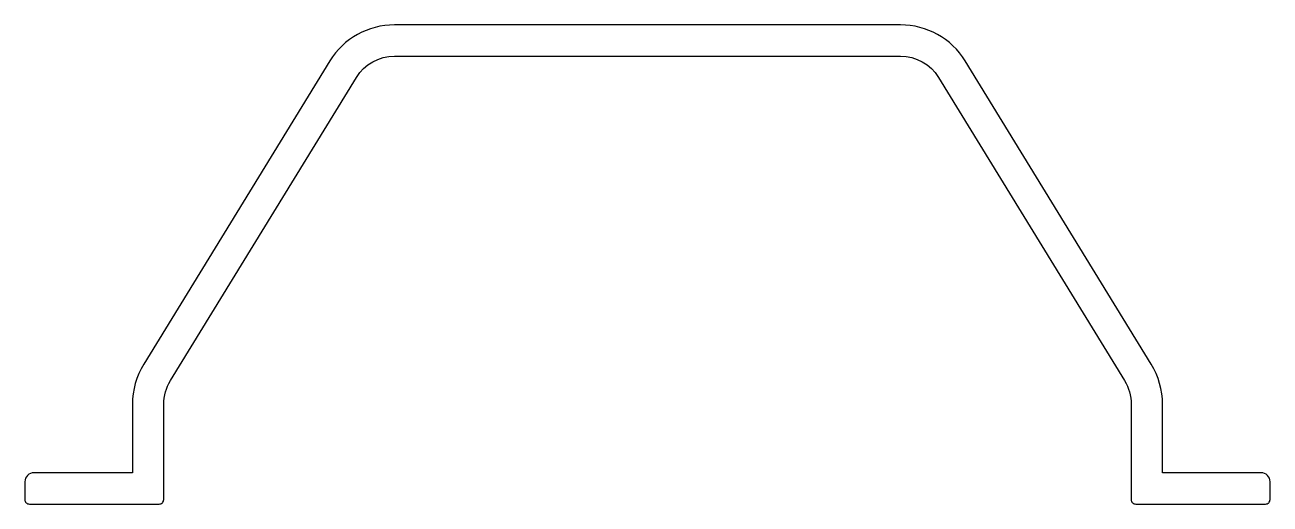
# Model space of a CAD drawing. Extents: x 123 to 262, y 148 to 201.
import ezdxf

# ---------------------------------------------------------------- set-up
doc = ezdxf.new("R2010")
doc.units = 0
doc.layers.add('ANA', color=220, linetype='CONTINUOUS')

msp = doc.modelspace()

# ---------------------------------------------------------------- linework, layer by layer
at = {"layer": 'ANA'}
msp.add_lwpolyline([(220.54, 197.9, -0.259178), (224.79, 195.54), (245.54, 161.68, -0.140005), (246.29, 159.04), (246.29, 148.4, 0.414214), (246.79, 147.9), (261.29, 147.9, 0.414214), (261.79, 148.4), (261.79, 150.4, 0.414214), (260.79, 151.4), (249.79, 151.4), (249.79, 159.04, 0.140005), (248.51, 163.53), (227.76, 197.38, 0.259178), (220.54, 201.4), (164.05, 201.4, 0.259178), (156.83, 197.38), (136.08, 163.53, 0.140005), (134.79, 159.04), (134.79, 151.4), (123.79, 151.4, 0.414214), (122.79, 150.4), (122.79, 148.4, 0.414214), (123.29, 147.9), (137.79, 147.9, 0.414214), (138.29, 148.4), (138.29, 159.04, -0.140005), (139.05, 161.68), (159.8, 195.54, -0.259178), (164.05, 197.9)], format="xyb", close=True, dxfattribs=at)

doc.saveas('drawing.dxf')
